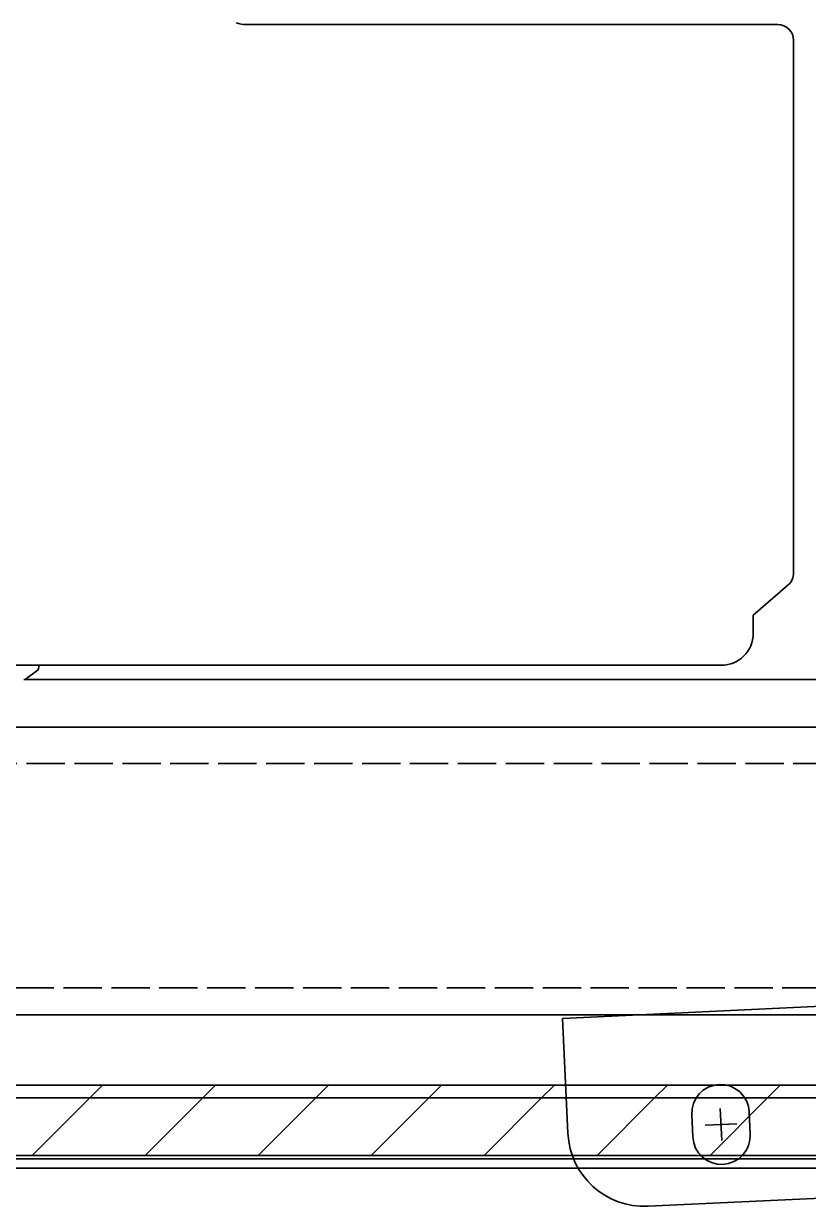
# Model space of a CAD drawing. Header units: millimetres. Extents: x 120 to 10915, y 515 to 8014.
# Drawn here: x 3458.4 to 3704, y 1725.5 to 2096.1 of the extents above; entities that cross this region are included whole.
import ezdxf

# ---------------------------------------------------------------- set-up
doc = ezdxf.new("R2010")
doc.units = ezdxf.units.MM
doc.linetypes.add('DASHED', pattern=[15, 12, -3])
doc.layers.get('0').update_dxf_attribs({"lineweight": 13})
doc.layers.add('205_Chassis_top_view', color=7, linetype='Continuous', lineweight=13)
doc.layers.add('215_BWA_brackets_top_view', color=7, linetype='Continuous', lineweight=13)

# ---------------------------------------------------------------- blocks, each defined once
blk = doc.blocks.new('3068684_1')
at = {"layer": '205_Chassis_top_view', "color": 3, "lineweight": 35}
for p, q in [((4055, -294), (2962.845784, -294)), ((4055, -384), (2962.845784, -384))]:
    blk.add_line(p, q, dxfattribs=at)
blk = doc.blocks.new('3254123_1')
at = {"layer": '205_Chassis_top_view', "color": 4, "linetype": 'DASHED', "lineweight": 35}
for p, q in [((4056.279663, -305.371765), (2964.125447, -305.371765)), ((4052.834147, -375.5), (2960.679931, -375.5))]:
    blk.add_line(p, q, dxfattribs=at)
blk = doc.blocks.new('2901024_3')
at = {"layer": '215_BWA_brackets_top_view', "color": 3, "lineweight": 35}
for p, q in [((3627.025722, -385.087458), (3772.862441, -378.184463)), ((3772.862441, -378.184463), (3774.56455, -414.144202)), ((3627.025722, -385.087458), (3628.727831, -421.047197)), ((3685.805926, -421.348837), (3685.474961, -414.356666)), ((3717.439173, -412.84368), (3717.770139, -419.835852)), ((3735.419043, -411.992626), (3735.750008, -418.984798)), ((3667.826057, -422.199891), (3667.495091, -415.20772)), ((3653.835729, -443.885617), (3751.72613, -439.2521))]:
    blk.add_line(p, q, dxfattribs=at)
at = {"layer": '215_BWA_brackets_top_view', "color": 2, "lineweight": 35}
for p, q in [((3726.358187, -410.919831), (3726.830995, -420.908647)), ((3676.414105, -413.28387), (3676.886913, -423.272687)), ((3671.656101, -418.514682), (3681.644917, -418.041874)), ((3721.600183, -416.150643), (3731.588999, -415.677835))]:
    blk.add_line(p, q, dxfattribs=at)
at = {"layer": '215_BWA_brackets_top_view', "color": 3, "lineweight": 35}
for centre, radius, start, end in [((3726.429108, -412.418153), 9, 2.71, 182.71), ((3676.485026, -414.782193), 9, 2.71, 182.71), ((3750.591391, -415.278941), 24, 272.71, 2.71), ((3652.70099, -419.912458), 24, 182.71, 272.71), ((3676.815992, -421.774364), 9, 182.71, 2.71), ((3726.760074, -419.410325), 9, 182.71, 2.71)]:
    blk.add_arc(centre, radius, start, end, dxfattribs=at)
at = {"layer": '215_BWA_brackets_top_view', "color": 1, "lineweight": 5}
for p in [(3676.650391, -418.27829), (3676.650391, -418.27829), (3726.594482, -415.914246), (3726.594482, -415.914246)]:
    blk.add_point(p, dxfattribs=at)
blk = doc.blocks.new('3069619_1')
at = {"layer": '205_Chassis_top_view', "color": 3, "lineweight": 35}
blk.add_line((3030.2, -432), (4270.2, -432), dxfattribs=at)
blk = doc.blocks.new('3069642_1')
at = {"layer": '205_Chassis_top_view', "color": 3, "lineweight": 35}
for p, q in [((2942, -429), (4358, -429)), ((2942, -432), (4358, -432))]:
    blk.add_line(p, q, dxfattribs=at)
blk = doc.blocks.new('BLOCK81')
at = {"layer": '205_Chassis_top_view', "color": 2, "lineweight": 18}
for p, q in [((3479.087402, -410), (3483.087402, -406)), ((3514.442627, -410), (3518.442627, -406)), ((3549.798096, -410), (3553.798096, -406)), ((3585.15332, -410), (3589.15332, -406)), ((3620.508545, -410), (3624.508545, -406)), ((3655.864014, -410), (3659.864014, -406)), ((3691.219238, -410), (3695.219238, -406))]:
    blk.add_line(p, q, dxfattribs=at)
blk = doc.blocks.new('BLOCK82')
at = {"layer": '205_Chassis_top_view', "color": 2, "lineweight": 18}
for p, q in [((3461.087402, -428), (3479.087402, -410)), ((3496.442627, -428), (3514.442627, -410)), ((3531.798096, -428), (3549.798096, -410)), ((3567.15332, -428), (3585.15332, -410)), ((3602.508545, -428), (3620.508545, -410)), ((3637.864014, -428), (3655.864014, -410)), ((3673.219238, -428), (3691.219238, -410))]:
    blk.add_line(p, q, dxfattribs=at)
blk = doc.blocks.new('3237001_1')
at = {"layer": '205_Chassis_top_view', "color": 3, "lineweight": 35}
for p, q in [((2940, -406), (4350, -406)), ((2940, -410), (4350, -410)), ((2940, -428), (4350, -428))]:
    blk.add_line(p, q, dxfattribs=at)
at = {"layer": '205_Chassis_top_view', "lineweight": 0}
for name in ['BLOCK81', 'BLOCK82']:
    blk.add_blockref(name, (0, 0), dxfattribs=at)
blk = doc.blocks.new('3135191_1')
at = {"layer": '205_Chassis_top_view', "color": 3, "lineweight": 35}
for p, q in [((3652.55, -74.16), (3528.01, -74.16)), ((3652.55, -74.16), (3687.95, -74.16)), ((3687.95, -74.16), (3694.39, -74.16)), ((3699.39, -79.16), (3699.39, -84.16)), ((3699.39, -84.16), (3699.39, -245.72)), ((3695.15, -251.67), (3686.75, -258.9)), ((3695.15, -251.67), (3697.65, -249.51)), ((3686.75, -258.9), (3686.75, -264.64)), ((3313.77, -274.64), (3652.55, -274.64)), ((3458.81, -279.06), (3462.9, -276.09)), ((3652.55, -274.64), (3676.75, -274.64)), ((3458.38, -279.06), (3737.29, -279.06))]:
    blk.add_line(p, q, dxfattribs=at)
for centre, radius, start, end in [((3528.01, -64.16), 10, 251.8856, 270), ((3694.39, -79.16), 5, 0, 90), ((3694.39, -245.72), 5, 310.7435, 0), ((3676.75, -264.64), 10, 270, 0)]:
    blk.add_arc(centre, radius, start, end, dxfattribs=at)
blk.add_ellipse((3462.88, -271.1), major_axis=(0, -5), ratio=0.071691, start_param=0.051895, end_param=0.783791, dxfattribs=at)

msp = doc.modelspace()

# ---------------------------------------------------------------- block references
at = {"color": 7, "lineweight": 35}
for name in ['3068684_1', '3254123_1', '3135191_1', '3069642_1', '2901024_3', '3237001_1', '3069619_1']:
    msp.add_blockref(name, (0, 2170), dxfattribs=at)

doc.saveas('drawing.dxf')
